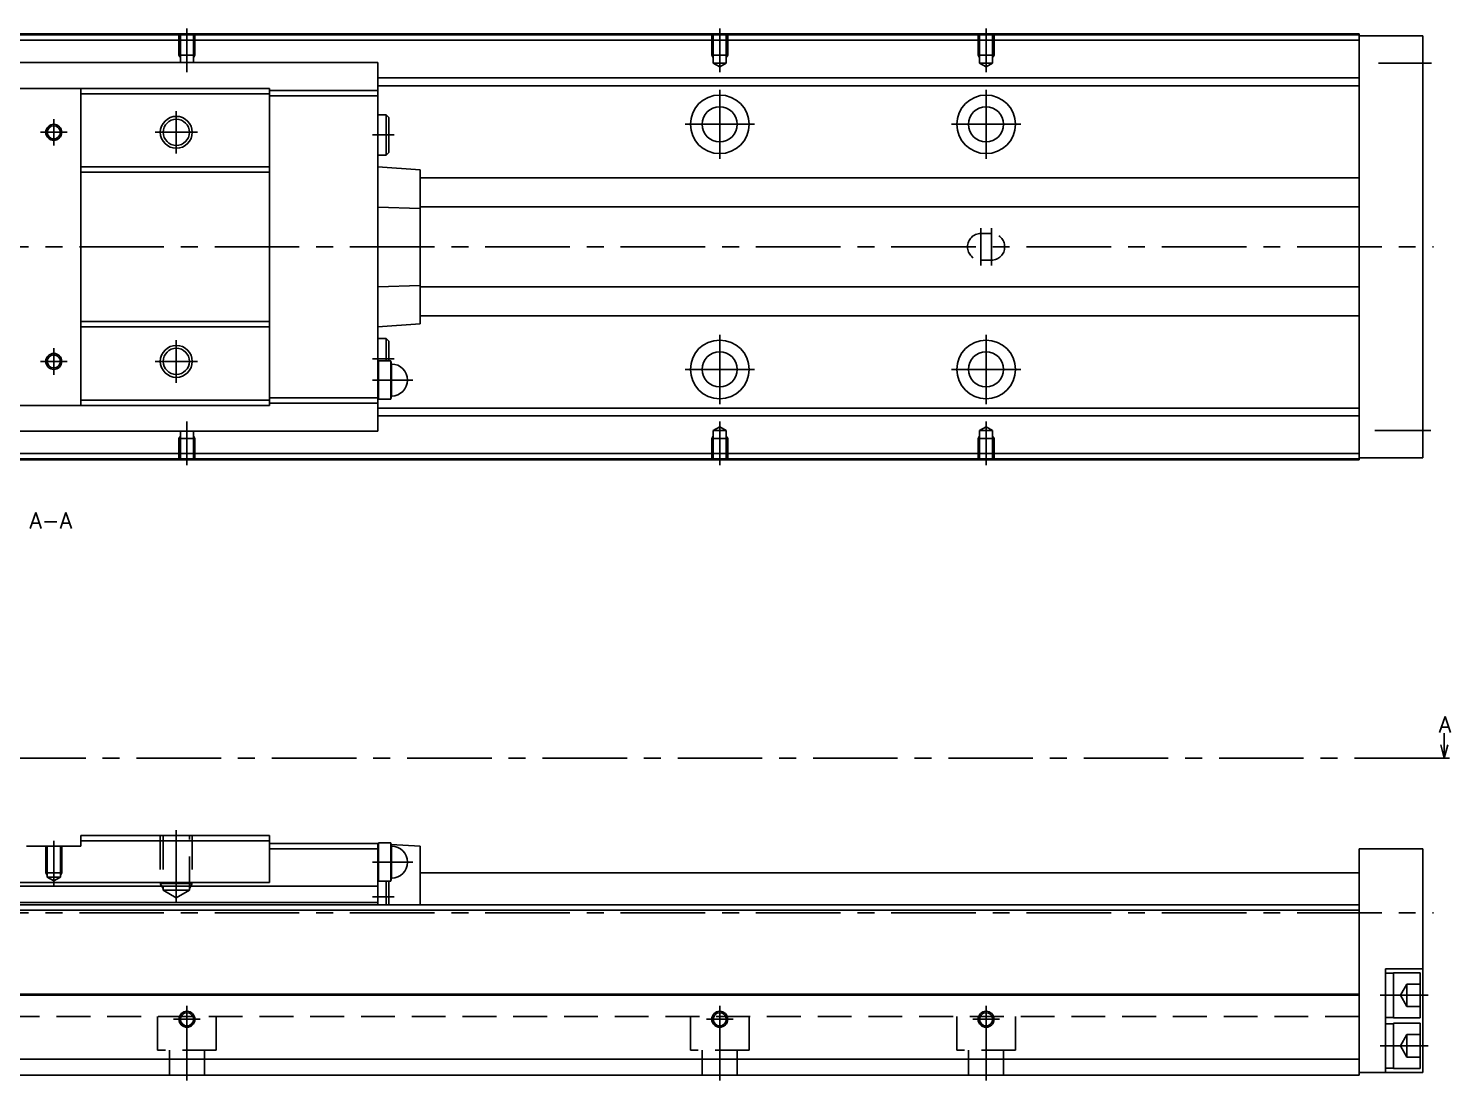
# Model space of a CAD drawing. Extents: x -2 to 886, y -8 to 353.
# Drawn here: x 618.9 to 885.9, y 9 to 206.5 of the extents above; entities that cross this region are included whole.
import ezdxf

# ---------------------------------------------------------------- set-up
doc = ezdxf.new("R2010")
doc.units = 0
doc.header["$LTSCALE"] = 0.5
doc.linetypes.add('CENTER', pattern=[50.8, 31.75, -6.35, 6.35, -6.35])
doc.linetypes.add('DASHED', pattern=[19.05, 12.7, -6.35])
for name, color, linetype in [('MSM_CENTER', 1, 'CENTER'), ('MSM_CONTINUOUS', 7, 'CONTINUOUS'), ('MSM_DASHED', 4, 'DASHED'), ('MSM_NARROW', 5, 'CONTINUOUS'), ('MSM_PART_NUMBER', 7, 'CONTINUOUS')]:
    doc.layers.add(name, color=color, linetype=linetype)
doc.styles.get("Standard").update_dxf_attribs({"font": 'txt.shx', "height": 3, "bigfont": 'bigfont.shx'})

msp = doc.modelspace()

# ---------------------------------------------------------------- linework, layer by layer
at = {"layer": 'MSM_CENTER'}
for p, q in [((648.67, 198.29), (648.67, 206.5)), ((748.67, 198.29), (748.67, 206.5)), ((798.67, 198.29), (798.67, 206.5)), ((872.34, 200), (882.29, 200)), ((748.67, 182), (748.67, 195)), ((798.67, 182), (798.67, 195)), ((646.67, 183), (646.67, 191)), ((626.17, 187), (621.17, 187)), ((623.67, 184.5), (623.67, 189.5)), ((650.67, 187), (642.67, 187)), ((742.17, 188.5), (755.17, 188.5)), ((792.17, 188.5), (805.17, 188.5)), ((687.57, 186.5), (683.47, 186.5)), ((797.67, 162), (797.67, 169)), ((799.67, 162), (799.67, 169)), ((323.67, 165.5), (882.67, 165.5)), ((646.67, 140), (646.67, 148)), ((748.67, 136), (748.67, 149)), ((798.67, 136), (798.67, 149)), ((623.67, 141.5), (623.67, 146.5)), ((687.57, 144.5), (683.47, 144.5)), ((626.17, 144), (621.17, 144)), ((650.67, 144), (642.67, 144)), ((742.17, 142.5), (755.17, 142.5)), ((792.17, 142.5), (805.17, 142.5)), ((691.07, 140.5), (683.47, 140.5)), ((648.67, 124.5), (648.67, 132.71)), ((748.67, 124.5), (748.67, 132.71)), ((798.67, 124.5), (798.67, 132.71)), ((871.67, 131), (882.17, 131)), ((883.67, 69.5), (320.67, 69.5)), ((623.67, 54), (623.67, 45.5)), ((646.67, 56), (646.67, 42.3)), ((691.07, 50), (683.47, 50)), ((687.57, 43.5), (683.47, 43.5)), ((323.67, 40.5), (882.67, 40.5)), ((872.67, 25), (881.67, 25)), ((648.67, 23), (648.67, 9)), ((748.67, 23), (748.67, 9)), ((798.67, 23), (798.67, 9)), ((646.17, 20.5), (651.17, 20.5)), ((746.17, 20.5), (751.17, 20.5)), ((796.17, 20.5), (801.17, 20.5)), ((872.67, 15.5), (881.67, 15.5))]:
    msp.add_line(p, q, dxfattribs=at)
at = {"layer": 'MSM_CONTINUOUS'}
for p, q in [((868.67, 205.5), (378.67, 205.5)), ((868.67, 205.3), (378.67, 205.3)), ((868.67, 204.3), (378.67, 204.3)), ((868.67, 205.5), (868.67, 125.5)), ((880.67, 205.1), (868.67, 205.1)), ((880.67, 205.1), (880.67, 125.9)), ((684.47, 200.1), (562.87, 200.1)), ((684.47, 200.1), (684.47, 130.9)), ((664.17, 195.25), (583.17, 195.25)), ((628.77, 195.25), (628.77, 135.75)), ((664.17, 195.25), (664.17, 135.75)), ((868.67, 197.25), (684.47, 197.25)), ((868.67, 195.75), (684.47, 195.75)), ((664.17, 194.25), (628.77, 194.25)), ((684.47, 194.85), (664.17, 194.85)), ((684.47, 193.85), (664.17, 193.85)), ((686.07, 190.3), (684.47, 190.3)), ((686.57, 189.8), (686.07, 190.3)), ((686.07, 182.7), (686.07, 190.3)), ((686.57, 183.2), (686.57, 189.8)), ((684.47, 182.7), (686.07, 182.7)), ((686.07, 182.7), (686.57, 183.2)), ((664.17, 180.5), (628.77, 180.5)), ((664.17, 179.5), (628.77, 179.5)), ((692.47, 179.94), (684.47, 180.5)), ((692.47, 179.94), (692.47, 151.06)), ((868.67, 178.43), (692.47, 178.43)), ((692.47, 172.73), (684.47, 172.98)), ((868.67, 173), (692.47, 173)), ((684.47, 158.02), (692.47, 158.27)), ((692.47, 158), (868.67, 158)), ((868.67, 152.57), (692.47, 152.57)), ((664.17, 151.5), (628.77, 151.5)), ((664.17, 150.5), (628.77, 150.5)), ((684.47, 150.5), (692.47, 151.06)), ((686.07, 148.3), (684.47, 148.3)), ((686.57, 147.8), (686.07, 148.3)), ((686.07, 144.1), (686.07, 148.3)), ((686.57, 144.1), (686.57, 147.8)), ((684.63, 144.1), (684.47, 143.5)), ((684.63, 136.9), (684.63, 144.1)), ((686.91, 144.1), (684.63, 144.1)), ((686.91, 136.9), (686.91, 144.1)), ((687.07, 143.5), (686.91, 144.1)), ((687.07, 137.5), (687.07, 143.5)), ((664.17, 136.75), (628.77, 136.75)), ((684.47, 137.15), (664.17, 137.15)), ((684.47, 136.15), (664.17, 136.15)), ((684.47, 137.5), (684.63, 136.9)), ((684.63, 136.9), (686.91, 136.9)), ((686.91, 136.9), (687.07, 137.5)), ((664.17, 135.75), (583.17, 135.75)), ((868.67, 135.25), (684.47, 135.25)), ((868.67, 133.75), (684.47, 133.75)), ((562.87, 130.9), (684.47, 130.9)), ((868.67, 126.7), (378.67, 126.7)), ((868.67, 125.7), (378.67, 125.7)), ((868.67, 125.5), (378.67, 125.5)), ((880.67, 125.9), (868.67, 125.9)), ((884.67, 69.5), (884.67, 74.23)), ((883.67, 69.5), (885.67, 69.5)), ((884.67, 69.5), (884, 72)), ((885.34, 72), (884.67, 69.5)), ((628.77, 55), (628.77, 53)), ((664.17, 55), (628.77, 55)), ((664.17, 54), (628.77, 54)), ((664.17, 55), (664.17, 46.15)), ((684.47, 53.5), (664.17, 53.5)), ((684.63, 53.6), (684.47, 53)), ((684.47, 53.5), (684.6, 53.49)), ((684.47, 42), (684.47, 53.5)), ((684.63, 46.4), (684.63, 53.6)), ((686.91, 53.6), (684.63, 53.6)), ((687.07, 53), (686.91, 53.6)), ((686.91, 46.4), (686.91, 53.6)), ((618.57, 53), (628.77, 53)), ((684.47, 52.5), (664.17, 52.5)), ((686.97, 53.34), (692.47, 53)), ((687.07, 47), (687.07, 53)), ((692.47, 53), (692.47, 42)), ((880.67, 52.5), (868.67, 52.5)), ((868.67, 52.5), (868.67, 10)), ((880.67, 52.5), (880.67, 10.5)), ((684.47, 45.5), (562.87, 45.5)), ((664.17, 46.15), (583.17, 46.15)), ((684.47, 47), (684.63, 46.4)), ((684.63, 46.4), (686.91, 46.4)), ((686.07, 42), (686.07, 46.4)), ((686.57, 42), (686.57, 46.4)), ((686.91, 46.4), (687.07, 47)), ((868.67, 48), (692.47, 48)), ((868.67, 42), (378.67, 42)), ((868.67, 41), (378.67, 41)), ((684.47, 42.4), (562.87, 42.4)), ((880.67, 30), (873.67, 30)), ((873.67, 30), (873.67, 10.5)), ((875.17, 29.15), (873.67, 29.15)), ((880.17, 29.25), (875.17, 29.25)), ((875.17, 29.25), (875.17, 20.75)), ((880.17, 29.25), (880.17, 20.75)), ((868.67, 25.2), (378.67, 25.2)), ((868.67, 25), (378.67, 25)), ((873.67, 20.85), (875.17, 20.85)), ((875.17, 19.65), (873.67, 19.65)), ((875.17, 20.75), (880.17, 20.75)), ((875.17, 19.75), (875.17, 11.25)), ((880.17, 19.75), (875.17, 19.75)), ((880.17, 19.75), (880.17, 11.25)), ((868.67, 13), (378.67, 13)), ((873.67, 11.35), (875.17, 11.35)), ((875.17, 11.25), (880.17, 11.25)), ((868.67, 10), (378.67, 10)), ((868.67, 10.5), (880.67, 10.5))]:
    msp.add_line(p, q, dxfattribs=at)
for centre, radius in [((748.67, 188.5), 5.5), ((798.67, 188.5), 5.5), ((748.67, 188.5), 3.3), ((798.67, 188.5), 3.3), ((623.67, 187), 1.23), ((646.67, 187), 2.46), ((748.67, 142.5), 5.5), ((798.67, 142.5), 5.5), ((623.67, 144), 1.23), ((646.67, 144), 2.46), ((748.67, 142.5), 3.3), ((798.67, 142.5), 3.3), ((648.67, 20.5), 1.23), ((748.67, 20.5), 1.23), ((798.67, 20.5), 1.23)]:
    msp.add_circle(centre, radius, dxfattribs=at)
for centre in [(687.07, 140.5), (687.07, 50)]:
    msp.add_arc(centre, 3, 270, 90, dxfattribs=at)
at = {"layer": 'MSM_DASHED'}
for p, q in [((647.17, 205.5), (647.17, 201.5)), ((647.44, 205.5), (647.44, 200.1)), ((649.9, 205.5), (649.9, 200.1)), ((650.17, 205.5), (650.17, 201.5)), ((747.17, 205.5), (747.17, 201.5)), ((747.44, 205.5), (747.44, 200)), ((749.9, 205.5), (749.9, 200)), ((750.17, 205.5), (750.17, 201.5)), ((797.17, 205.5), (797.17, 201.5)), ((797.44, 205.5), (797.44, 200)), ((799.9, 205.5), (799.9, 200)), ((800.17, 205.5), (800.17, 201.5)), ((647.17, 201.5), (650.17, 201.5)), ((647.17, 201.5), (647.44, 201.03)), ((650.17, 201.5), (649.9, 201.03)), ((747.17, 201.5), (750.17, 201.5)), ((747.17, 201.5), (747.44, 201.03)), ((750.17, 201.5), (749.9, 201.03)), ((797.17, 201.5), (800.17, 201.5)), ((797.17, 201.5), (797.44, 201.03)), ((800.17, 201.5), (799.9, 201.03)), ((747.44, 200), (749.9, 200)), ((747.44, 200), (748.67, 199.29)), ((749.9, 200), (748.67, 199.29)), ((797.44, 200), (799.9, 200)), ((797.44, 200), (798.67, 199.29)), ((799.9, 200), (798.67, 199.29)), ((799.67, 168), (797.67, 168)), ((797.67, 163), (799.67, 163)), ((647.44, 125.5), (647.44, 130.9)), ((649.9, 125.5), (649.9, 130.9)), ((747.44, 131), (748.67, 131.71)), ((747.44, 131), (749.9, 131)), ((747.44, 125.5), (747.44, 131)), ((749.9, 131), (748.67, 131.71)), ((749.9, 125.5), (749.9, 131)), ((797.44, 131), (798.67, 131.71)), ((797.44, 131), (799.9, 131)), ((797.44, 125.5), (797.44, 131)), ((799.9, 131), (798.67, 131.71)), ((799.9, 125.5), (799.9, 131)), ((647.17, 129.5), (647.44, 129.97)), ((647.17, 129.5), (650.17, 129.5)), ((647.17, 125.5), (647.17, 129.5)), ((650.17, 129.5), (649.9, 129.97)), ((650.17, 125.5), (650.17, 129.5)), ((747.17, 129.5), (747.44, 129.97)), ((747.17, 129.5), (750.17, 129.5)), ((747.17, 125.5), (747.17, 129.5)), ((750.17, 129.5), (749.9, 129.97)), ((750.17, 125.5), (750.17, 129.5)), ((797.17, 129.5), (797.44, 129.97)), ((797.17, 129.5), (800.17, 129.5)), ((797.17, 125.5), (797.17, 129.5)), ((800.17, 129.5), (799.9, 129.97)), ((800.17, 125.5), (800.17, 129.5)), ((643.67, 55), (643.67, 46)), ((644.21, 55), (644.21, 44.72)), ((649.12, 44.72), (649.12, 55)), ((649.67, 55), (649.67, 46)), ((622.17, 53), (622.17, 48)), ((622.44, 53), (622.44, 47.21)), ((624.9, 47.21), (624.9, 53)), ((625.17, 53), (625.17, 48)), ((622.17, 48), (625.17, 48)), ((622.17, 48), (622.44, 47.53)), ((622.44, 47.21), (623.67, 46.5)), ((624.9, 47.21), (622.44, 47.21)), ((623.67, 46.5), (624.9, 47.21)), ((625.17, 48), (624.9, 47.53)), ((643.67, 46), (649.67, 46)), ((643.67, 46), (644.21, 45.06)), ((649.67, 46), (649.12, 45.06)), ((644.21, 44.72), (646.67, 43.3)), ((649.12, 44.72), (644.21, 44.72)), ((646.67, 43.3), (649.12, 44.72)), ((877.67, 27.12), (876.44, 25)), ((880.17, 27.12), (877.67, 27.12)), ((877.67, 22.88), (877.67, 27.12)), ((868.67, 25.2), (378.67, 25.2)), ((868.67, 25), (378.67, 25)), ((877.67, 22.88), (876.44, 25)), ((877.67, 25), (880.17, 25)), ((880.17, 22.88), (877.67, 22.88)), ((868.67, 21), (378.67, 21)), ((643.17, 21), (643.17, 14.7)), ((654.17, 14.7), (654.17, 21)), ((743.17, 21), (743.17, 14.7)), ((754.17, 14.7), (754.17, 21)), ((793.17, 21), (793.17, 14.7)), ((804.17, 14.7), (804.17, 21)), ((877.67, 17.62), (876.44, 15.5)), ((877.67, 13.38), (877.67, 17.62)), ((880.17, 17.62), (877.67, 17.62)), ((654.17, 14.7), (643.17, 14.7)), ((645.37, 14.7), (645.37, 10)), ((651.97, 10), (651.97, 14.7)), ((754.17, 14.7), (743.17, 14.7)), ((745.37, 14.7), (745.37, 10)), ((751.97, 10), (751.97, 14.7)), ((804.17, 14.7), (793.17, 14.7)), ((795.37, 14.7), (795.37, 10)), ((801.97, 10), (801.97, 14.7)), ((877.67, 13.38), (876.44, 15.5)), ((877.67, 15.5), (880.17, 15.5)), ((880.17, 13.38), (877.67, 13.38))]:
    msp.add_line(p, q, dxfattribs=at)
for centre, start, end in [((797.67, 165.5), 90, 270), ((799.67, 165.5), 270, 90)]:
    msp.add_arc(centre, 2.5, start, end, dxfattribs=at)
at = {"layer": 'MSM_NARROW'}
for centre, radius in [((646.67, 187), 3), ((623.67, 187), 1.5), ((646.67, 144), 3), ((623.67, 144), 1.5), ((648.67, 20.5), 1.5), ((748.67, 20.5), 1.5), ((798.67, 20.5), 1.5)]:
    msp.add_circle(centre, radius, dxfattribs=at)

# ---------------------------------------------------------------- texts
at = {"layer": 'MSM_PART_NUMBER'}
for s, p in [('A-A', (619.13, 112.62)), ('A', (883.67, 74.31))]:
    msp.add_text(s, height=3, dxfattribs=at).set_placement(p)

doc.saveas('drawing.dxf')
